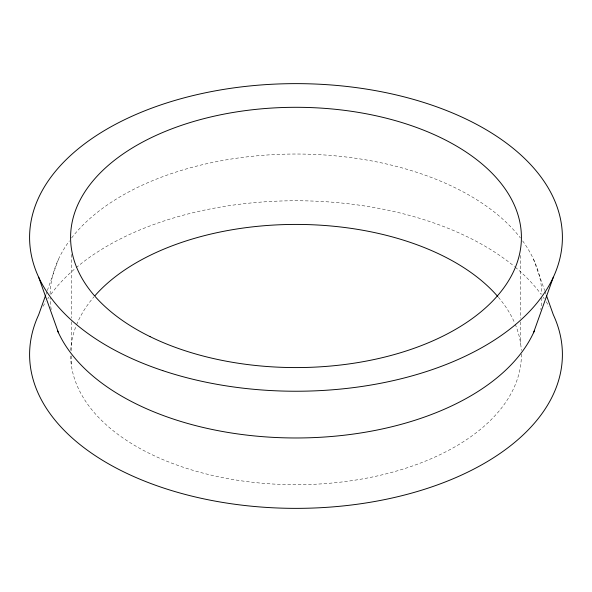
<?xml version="1.0" encoding="UTF-8"?>
<svg xmlns="http://www.w3.org/2000/svg" width="592" height="592" viewBox="0 0 592 592"><rect width="100%" height="100%" fill="white"/><g stroke="black" fill="none" stroke-linecap="round" stroke-linejoin="round"><path stroke-width="0.44" stroke-dasharray="2.96 2.22" d="M45.791 294.809L47.027 291.338M47.338 290.472L58.475 259.252M533.525 259.252L544.662 290.472M544.973 291.338L546.209 294.809M520.671 255.478L520.671 318.193M520.671 321.878L520.671 344.011M71.329 254.442L71.329 318.074M71.329 321.767L71.329 351.278M71.329 355.888L71.329 365.109M521.411 354.097A225.419 130.144 0 0 1 296.007 484.707A225.419 130.144 0 0 1 70.589 354.105M70.7 350.405A225.419 130.144 0 0 1 76.272 325.519M76.597 324.712A225.419 130.144 0 0 1 93.913 296.903M498.39 297.265A225.419 130.144 0 0 1 514.825 323.321M515.188 324.172A225.419 130.144 0 0 1 521.3 350.412M43.046 306.308A266.4 153.802 0 0 1 45.806 301.735M47.789 298.708A266.4 153.802 0 0 1 48.818 297.206M50.964 294.209A266.4 153.802 0 0 1 75.465 268.28M76.139 267.71A266.4 153.802 0 0 1 514.485 266.563M515.173 267.133A266.4 153.802 0 0 1 541.036 294.209M543.182 297.206A266.4 153.802 0 0 1 544.211 298.708M546.194 301.735A266.4 153.802 0 0 1 548.954 306.308M541.887 297.798A245.909 141.976 0 0 1 540.785 309.549M51.215 309.549A245.909 141.976 0 0 1 50.113 297.798M50.113 294.202A245.909 141.976 0 0 1 69.353 240.922M71.595 237.94A245.909 141.976 0 0 1 296 154.024A245.909 141.976 0 0 1 520.405 237.94M522.647 240.922A245.909 141.976 0 0 1 541.887 294.202"/><path stroke-width="0.89" d="M45.48 295.674L38.68 314.752A266.4 153.802 0 0 0 296 508.365A266.4 153.802 0 0 0 553.32 314.752L546.52 295.674M533.525 332.748L553.32 277.248M38.68 277.248L58.475 332.748M95.038 295.615A225.419 130.144 0 0 1 296.925 224.42A225.419 130.144 0 0 1 497.798 296.57M534.317 331.009A245.909 141.976 0 0 1 296 437.976A245.909 141.976 0 0 1 57.683 331.009M150.05 336.619A225.419 130.144 0 0 0 517.748 260.82A225.419 130.144 0 0 0 220.202 114.878A225.419 130.144 0 0 0 150.05 336.619M162.8 370.636A266.4 153.802 0 0 0 562.4 237.436A266.4 153.802 0 0 0 162.8 104.236A266.4 153.802 0 0 0 162.8 370.636"/></g></svg>
